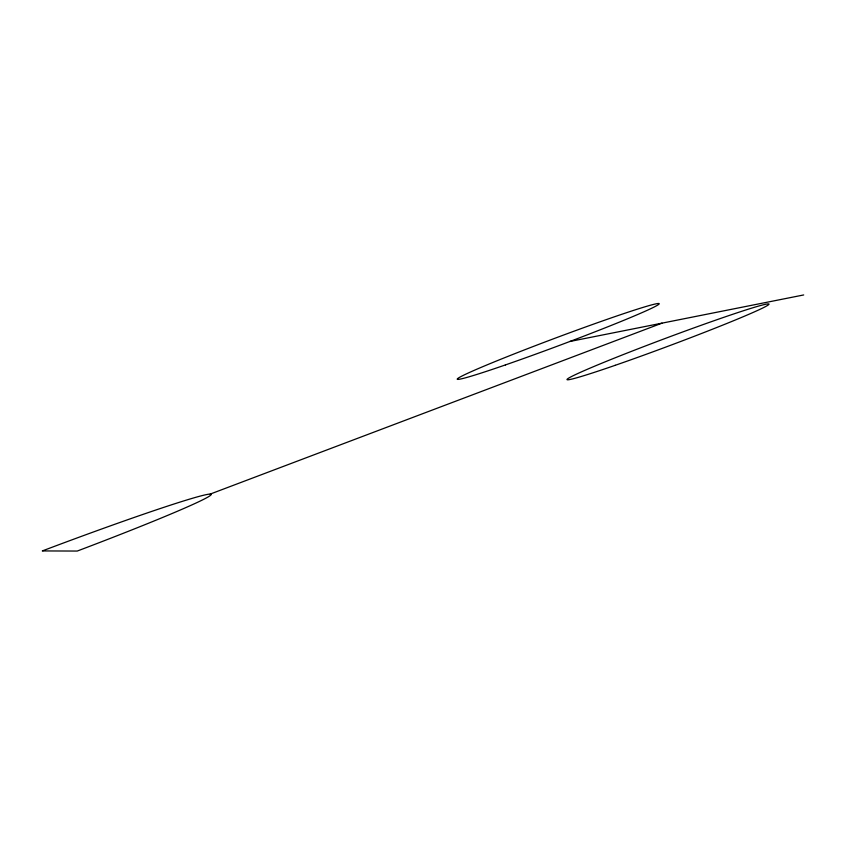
<?xml version="1.0" encoding="UTF-8"?>
<svg xmlns="http://www.w3.org/2000/svg" width="846" height="846" viewBox="0 0 846 846"><rect width="100%" height="100%" fill="white"/><g stroke="black" fill="none" stroke-linecap="round" stroke-linejoin="round"><path stroke-width="1.27" d="M210.199 494.085A161.66 6.208 -20.5 0 1 77.229 551.053L42.3 550.936A161.66 6.208 -20.5 0 1 210.199 494.085L661.995 323.151M569.897 341.477L803.7 294.947M615.19 365.313A107.78 4.135 -20.5 0 0 768.951 304.274A107.78 4.135 -20.5 0 0 619.949 355.891A107.78 4.135 -20.5 0 0 615.19 365.313M505.411 364.922A107.78 4.135 -20.5 0 0 659.171 303.883A107.78 4.135 -20.5 0 0 510.17 355.5A107.78 4.135 -20.5 0 0 505.411 364.922"/></g></svg>
